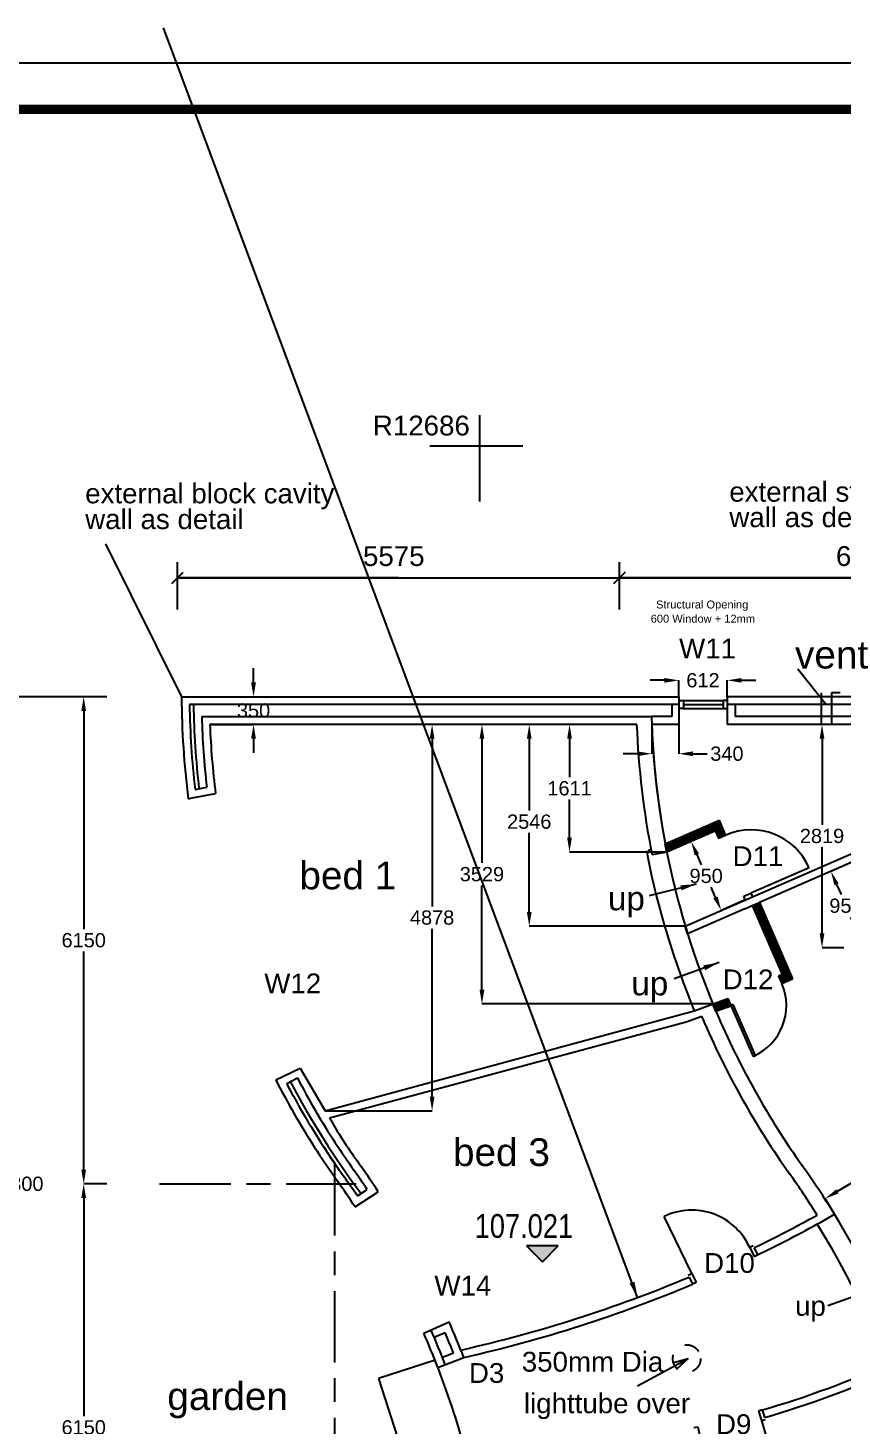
# Model space of a CAD drawing. Header units: millimetres. Extents: x 0 to 51125, y 837 to 28055.
# Drawn here: x 18726 to 28998, y 10417 to 28055 of the extents above; entities that cross this region are included whole.
import ezdxf

# ---------------------------------------------------------------- set-up
doc = ezdxf.new("R2010")
doc.units = ezdxf.units.MM
for name, pattern in [('CENTER', [16, 9, -2, 3, -2]), ('DOT', [16, 4, -4, 4, -4]), ('HIDDEN', [16, 2, -2, 2, -2, 2, -2, 2, -2])]:
    doc.linetypes.add(name, pattern=pattern)
for name, color, linetype, true_color in [('1', 7, 'Continuous', 0xffffff), ('NEW_LGF', 7, 'Continuous', 0xffffff), ('Spot Heights', 7, 'Continuous', 0xffffff)]:
    doc.layers.add(name, color=color, linetype=linetype, true_color=true_color)
for name, color, linetype in [('Dimensions', 7, 'Continuous'), ('Dimensions2', 230, 'Continuous'), ('Services', 230, 'Continuous'), ('TitleBlock', 7, 'Continuous')]:
    doc.layers.add(name, color=color, linetype=linetype)
doc.styles.add('ARIALN', font='ARIALN.TTF', dxfattribs={"height": 0.2})
doc.styles.add('Roman', font='romans')
doc.styles.get("Standard").update_dxf_attribs({"font": 'arial.ttf'})
doc.dimstyles.new('Arch', dxfattribs={"dimtxt": 180, "dimasz": 180, "dimexe": 0.18, "dimexo": 0.0625, "dimgap": 2, "dimtad": 0, "dimtih": 1, "dimtoh": 1, "dimdec": 0, "dimzin": 0, "dimdsep": 46, "dimtxsty": 'Standard', "dimcen": 0.09, "dimadec": 0, "dimazin": 0, "dimtfac": 1, "dimtdec": 4, "dimtofl": 0, "dimtmove": 0, "dimatfit": 3, "dimfxl": 1, "dimtolj": 1, "dimtzin": 0, "dimarcsym": 0})
doc.dimstyles.new('ISO-25', dxfattribs={"dimtxt": 2.5, "dimasz": 2.5, "dimexe": 1.25, "dimexo": 0.625, "dimtad": 1, "dimtxsty": 'Standard', "dimcen": 2.5, "dimadec": 0, "dimazin": 0, "dimtfac": 1, "dimtmove": 0, "dimatfit": 3, "dimfxl": 1, "dimarcsym": 0})

# ---------------------------------------------------------------- blocks, each defined once
blk = doc.blocks.new('4D7E661E')
at = {"layer": 'Spot Heights', "linetype": 'Continuous', "ltscale": 100}
blk.add_hatch(color=15, dxfattribs=at).paths.add_polyline_path([(776, 200), (1176, 200), (976, 0)])
at = {"layer": 'Spot Heights', "color": 2, "linetype": 'Continuous', "ltscale": 100}
for p, q in [((776, 200), (976, 0)), ((1176, 200), (776, 200)), ((976, 0), (1176, 200))]:
    blk.add_line(p, q, dxfattribs=at)
at = {"layer": 'Spot Heights', "color": 15, "linetype": 'Continuous', "ltscale": 100, "style": 'ARIALN'}
blk.add_text('107.021', height=300, rotation=359.9494, dxfattribs=at).set_placement((122, 301))
blk = doc.blocks.new('8F75C340')
at = {"layer": 'NEW_LGF', "color": 2, "linetype": 'Continuous', "ltscale": 100}
for p, q in [((0, 88), (200, 139)), ((200, 139), (47, 0))]:
    blk.add_line(p, q, dxfattribs=at)
blk = doc.blocks.new('795BAB9C')
at = {"layer": 'NEW_LGF', "color": 2, "linetype": 'HIDDEN', "ltscale": 100}
blk.add_circle((175, 175), 175, dxfattribs=at)
blk.add_arc((175, 175), 175, 0, 0, dxfattribs=at)
blk = doc.blocks.new('3A1BD571')
at = {"layer": 'NEW_LGF', "color": 2, "linetype": 'Continuous', "ltscale": 100}
for radius in [11096, 11096, 10846, 10846]:
    blk.add_arc((-9235, -3934), radius, 21.2685, 31.6241, dxfattribs=at)
blk = doc.blocks.new('9B850846')
at = {"layer": 'NEW_LGF', "color": 2, "linetype": 'Continuous', "ltscale": 100}
for centre, radius, start, end in [((85, 1971), 85, 118.1453, 191.263), ((85, 1971), 85, 118.1453, 191.263), ((10345, 4014), 10546, 191.263, 202.3748), ((10345, 4014), 10546, 191.263, 202.3748)]:
    blk.add_arc(centre, radius, start, end, dxfattribs=at)
blk = doc.blocks.new('BD8DD4A7')
at = {"layer": 'NEW_LGF', "color": 2, "linetype": 'Continuous', "ltscale": 100}
for p, q in [((864, 935), (816, 921)), ((816, 921), (851, 801)), ((0, 714), (49, 724)), ((49, 724), (76, 602)), ((851, 801), (899, 815)), ((76, 602), (27, 592))]:
    blk.add_line(p, q, dxfattribs=at)
at = {"layer": 'NEW_LGF', "color": 4, "linetype": 'Continuous', "ltscale": 100}
blk.add_line((851, 801), (1077, 32), dxfattribs=at)
at = {"layer": 'NEW_LGF', "color": 2, "linetype": 'Continuous', "ltscale": 100}
blk.add_arc((851, 801), 801, 194.3393, 286.3536, dxfattribs=at)
blk.add_arc((851, 801), 801, 194.3393, 286.3536, dxfattribs=at)
blk = doc.blocks.new('4353EEC5')
at = {"layer": 'NEW_LGF', "color": 4, "linetype": 'Continuous', "ltscale": 100}
blk.add_line((349, 134), (0, 855), dxfattribs=at)
at = {"layer": 'NEW_LGF', "color": 2, "linetype": 'Continuous', "ltscale": 100}
for p, q in [((1124, 483), (1079, 461)), ((1079, 461), (1134, 349)), ((1134, 349), (1179, 371)), ((304, 112), (349, 134)), ((349, 134), (403, 22)), ((403, 22), (358, 0))]:
    blk.add_line(p, q, dxfattribs=at)
blk.add_arc((349, 134), 800, 24.1302, 115.8237, dxfattribs=at)
blk.add_arc((349, 134), 800, 24.1302, 115.8237, dxfattribs=at)
blk = doc.blocks.new('B49CC0A7')
at = {"layer": '1', "color": 2, "linetype": 'DOT', "ltscale": 100}
for p, q in [((0, 400), (0, 0)), ((240, 400), (130, 400)), ((130, 400), (130, 0))]:
    blk.add_line(p, q, dxfattribs=at)
blk = doc.blocks.new('*D80')
at = {"layer": 'Defpoints', "color": 0}
for p in [(26406, 19262), (24454, 15733), (27368, 15733)]:
    blk.add_point(p, dxfattribs=at)
at = {"layer": 'Dimensions2', "color": 0, "lineweight": -2}
for p, q in [((26406, 19262), (24454, 19262)), ((24454, 19082), (24454, 17513)), ((24454, 15913), (24454, 17229)), ((27368, 15733), (24454, 15733))]:
    blk.add_line(p, q, dxfattribs=at)
at = {"layer": 'Dimensions2', "color": 0}
for points in [[(24484, 19082), (24424, 19082), (24454, 19262)], [(24424, 15913), (24484, 15913), (24454, 15733)]]:
    blk.add_solid(points, dxfattribs=at)
at = {"layer": 'Dimensions2', "color": 0, "insert": (24454, 17371), "char_height": 180, "attachment_point": 5}
blk.add_mtext('\\A1;3529', dxfattribs=at)
blk = doc.blocks.new('*D81')
at = {"layer": 'Defpoints', "color": 0}
for p in [(26406, 19262), (25559, 17651), (26787, 17651)]:
    blk.add_point(p, dxfattribs=at)
at = {"layer": 'Dimensions2', "color": 0, "lineweight": -2}
for p, q in [((26406, 19262), (25559, 19262)), ((25559, 19082), (25559, 18596)), ((25559, 17831), (25559, 18313)), ((26787, 17651), (25559, 17651))]:
    blk.add_line(p, q, dxfattribs=at)
at = {"layer": 'Dimensions2', "color": 0}
for points in [[(25589, 19082), (25529, 19082), (25559, 19262)], [(25529, 17831), (25589, 17831), (25559, 17651)]]:
    blk.add_solid(points, dxfattribs=at)
at = {"layer": 'Dimensions2', "color": 0, "insert": (25559, 18455), "char_height": 180, "attachment_point": 5}
blk.add_mtext('\\A1;1611', dxfattribs=at)
blk = doc.blocks.new('*D82')
at = {"layer": 'Defpoints', "color": 0}
for p in [(26406, 19262), (25051, 16716), (27019, 16716)]:
    blk.add_point(p, dxfattribs=at)
at = {"layer": 'Dimensions2', "color": 0, "lineweight": -2}
for p, q in [((26406, 19262), (25051, 19262)), ((25051, 19082), (25051, 18176)), ((25051, 16896), (25051, 17893)), ((27019, 16716), (25051, 16716))]:
    blk.add_line(p, q, dxfattribs=at)
at = {"layer": 'Dimensions2', "color": 0}
for points in [[(25081, 19082), (25021, 19082), (25051, 19262)], [(25021, 16896), (25081, 16896), (25051, 16716)]]:
    blk.add_solid(points, dxfattribs=at)
at = {"layer": 'Dimensions2', "color": 0, "insert": (25051, 18034), "char_height": 180, "attachment_point": 5}
blk.add_mtext('\\A1;2546', dxfattribs=at)
blk = doc.blocks.new('*D83')
at = {"layer": 'Defpoints', "color": 0}
for p in [(27398, 17917), (27777, 17046), (27473, 16914)]:
    blk.add_point(p, dxfattribs=at)
at = {"layer": 'Dimensions2', "color": 0, "lineweight": -2}
for p, q in [((27398, 17917), (27093, 17784)), ((27166, 17620), (27222, 17491)), ((27401, 17079), (27345, 17207)), ((27777, 17046), (27473, 16914))]:
    blk.add_line(p, q, dxfattribs=at)
at = {"layer": 'Dimensions2', "color": 0}
for points in [[(27193, 17632), (27138, 17608), (27094, 17785)], [(27374, 17067), (27429, 17091), (27473, 16914)]]:
    blk.add_solid(points, dxfattribs=at)
at = {"layer": 'Dimensions2', "color": 0, "insert": (27283, 17349), "char_height": 180, "attachment_point": 5}
blk.add_mtext('\\A1;950', dxfattribs=at)
blk = doc.blocks.new('*D85')
at = {"layer": 'Defpoints', "color": 0}
for p in [(29284, 17594), (29663, 16723), (29236, 16537)]:
    blk.add_point(p, dxfattribs=at)
at = {"layer": 'Dimensions2', "color": 0, "lineweight": -2}
for p, q in [((29284, 17594), (28857, 17407)), ((28929, 17242), (28985, 17114)), ((29164, 16702), (29108, 16830)), ((29663, 16723), (29236, 16537))]:
    blk.add_line(p, q, dxfattribs=at)
at = {"layer": 'Dimensions2', "color": 0}
for points in [[(28956, 17254), (28901, 17231), (28857, 17408)], [(29137, 16690), (29192, 16714), (29236, 16537)]]:
    blk.add_solid(points, dxfattribs=at)
at = {"layer": 'Dimensions2', "color": 0, "insert": (29047, 16972), "char_height": 180, "attachment_point": 5}
blk.add_mtext('\\A1;950', dxfattribs=at)
blk = doc.blocks.new('*D92')
at = {"layer": 'Defpoints', "color": 0}
for p in [(26406, 19262), (22477, 14384), (23825, 14384)]:
    blk.add_point(p, dxfattribs=at)
at = {"layer": 'Dimensions2', "color": 0, "lineweight": -2}
for p, q in [((26406, 19262), (23825, 19262)), ((23825, 19082), (23825, 16965)), ((23825, 14564), (23825, 16681)), ((22477, 14384), (23825, 14384))]:
    blk.add_line(p, q, dxfattribs=at)
at = {"layer": 'Dimensions2', "color": 0}
for points in [[(23855, 19082), (23795, 19082), (23825, 19262)], [(23795, 14564), (23855, 14564), (23825, 14384)]]:
    blk.add_solid(points, dxfattribs=at)
at = {"layer": 'Dimensions2', "color": 0, "insert": (23825, 16823), "char_height": 180, "attachment_point": 5}
blk.add_mtext('\\A1;4878', dxfattribs=at)
blk = doc.blocks.new('*D107')
at = {"layer": 'Defpoints', "color": 0}
for p in [(27549, 19819), (26937, 19612), (27549, 19612)]:
    blk.add_point(p, dxfattribs=at)
at = {"layer": 'Services', "color": 0, "lineweight": -2}
for p, q in [((26757, 19819), (26577, 19819)), ((26937, 19612), (26937, 19819)), ((27549, 19612), (27549, 19819)), ((27729, 19819), (27909, 19819))]:
    blk.add_line(p, q, dxfattribs=at)
at = {"layer": 'Services', "color": 0}
for points in [[(26757, 19789), (26757, 19849), (26937, 19819)], [(27729, 19849), (27729, 19789), (27549, 19819)]]:
    blk.add_solid(points, dxfattribs=at)
at = {"layer": 'Services', "color": 0, "insert": (27243, 19819), "char_height": 180, "attachment_point": 5}
blk.add_mtext('\\A1;612', dxfattribs=at)
blk = doc.blocks.new('*D117')
at = {"layer": 'Defpoints', "color": 0}
for p in [(20664, 19612), (21022, 19262), (21572, 19262)]:
    blk.add_point(p, dxfattribs=at)
at = {"layer": 'Dimensions2', "color": 0, "lineweight": -2}
for p, q in [((21572, 19792), (21572, 19972)), ((20664, 19612), (21572, 19612)), ((21022, 19262), (21572, 19262)), ((21572, 19082), (21572, 18902))]:
    blk.add_line(p, q, dxfattribs=at)
at = {"layer": 'Dimensions2', "color": 0}
for points in [[(21542, 19792), (21602, 19792), (21572, 19612)], [(21602, 19082), (21542, 19082), (21572, 19262)]]:
    blk.add_solid(points, dxfattribs=at)
at = {"layer": 'Dimensions2', "color": 0, "insert": (21572, 19437), "char_height": 180, "attachment_point": 5}
blk.add_mtext('\\A1;350', dxfattribs=at)
blk = doc.blocks.new('*D118')
at = {"layer": 'Defpoints', "color": 0}
for p in [(29919, 19262), (28745, 16443), (29022, 16443)]:
    blk.add_point(p, dxfattribs=at)
at = {"layer": 'Dimensions2', "color": 0, "lineweight": -2}
for p, q in [((29919, 19262), (28745, 19262)), ((28745, 19082), (28745, 17995)), ((28745, 16623), (28745, 17711)), ((29022, 16443), (28745, 16443))]:
    blk.add_line(p, q, dxfattribs=at)
at = {"layer": 'Dimensions2', "color": 0}
for points in [[(28775, 19082), (28715, 19082), (28745, 19262)], [(28715, 16623), (28775, 16623), (28745, 16443)]]:
    blk.add_solid(points, dxfattribs=at)
at = {"layer": 'Dimensions2', "color": 0, "insert": (28745, 17853), "char_height": 180, "attachment_point": 5}
blk.add_mtext('\\A1;2819', dxfattribs=at)
blk = doc.blocks.new('*D127')
at = {"layer": 'Defpoints', "color": 0}
for p in [(26597, 19262), (26937, 19262), (26937, 18892)]:
    blk.add_point(p, dxfattribs=at)
at = {"layer": 'Dimensions2', "color": 0, "lineweight": -2}
for p, q in [((26597, 19262), (26597, 18892)), ((26937, 19262), (26937, 18892)), ((26417, 18892), (26237, 18892)), ((27117, 18892), (27297, 18892))]:
    blk.add_line(p, q, dxfattribs=at)
at = {"layer": 'Dimensions2', "color": 0}
for points in [[(26417, 18862), (26417, 18922), (26597, 18892)], [(27117, 18922), (27117, 18862), (26937, 18892)]]:
    blk.add_solid(points, dxfattribs=at)
at = {"layer": 'Dimensions2', "color": 0, "insert": (27545, 18892), "char_height": 180, "attachment_point": 5}
blk.add_mtext('\\A1;340', dxfattribs=at)
blk = doc.blocks.new('*D131')
at = {"layer": 'Defpoints', "color": 0}
for p in [(19723, 19612), (19429, 13462), (19723, 13462)]:
    blk.add_point(p, dxfattribs=at)
at = {"layer": 'Dimensions2', "color": 0, "lineweight": -2}
for p, q in [((19723, 19612), (19429, 19612)), ((19429, 19432), (19429, 16679)), ((19429, 13642), (19429, 16395)), ((19723, 13462), (19429, 13462))]:
    blk.add_line(p, q, dxfattribs=at)
at = {"layer": 'Dimensions2', "color": 0}
for points in [[(19459, 19432), (19399, 19432), (19429, 19612)], [(19399, 13642), (19459, 13642), (19429, 13462)]]:
    blk.add_solid(points, dxfattribs=at)
at = {"layer": 'Dimensions2', "color": 0, "insert": (19429, 16537), "char_height": 180, "attachment_point": 5}
blk.add_mtext('\\A1;6150', dxfattribs=at)
blk = doc.blocks.new('*D133')
at = {"layer": 'Defpoints', "color": 0}
for p in [(19723, 13462), (19429, 7312), (19723, 7312)]:
    blk.add_point(p, dxfattribs=at)
at = {"layer": 'Dimensions2', "color": 0, "lineweight": -2}
for p, q in [((19723, 13462), (19429, 13462)), ((19429, 13282), (19429, 10529)), ((19429, 7492), (19429, 10245)), ((19723, 7312), (19429, 7312))]:
    blk.add_line(p, q, dxfattribs=at)
at = {"layer": 'Dimensions2', "color": 0}
for points in [[(19459, 13282), (19399, 13282), (19429, 13462)], [(19399, 7492), (19459, 7492), (19429, 7312)]]:
    blk.add_solid(points, dxfattribs=at)
at = {"layer": 'Dimensions2', "color": 0, "insert": (19429, 10387), "char_height": 180, "attachment_point": 5}
blk.add_mtext('\\A1;6150', dxfattribs=at)
blk = doc.blocks.new('*D134')
at = {"layer": 'Defpoints', "color": 0}
for p in [(19429, 19612), (18572, 7312), (19429, 7312)]:
    blk.add_point(p, dxfattribs=at)
at = {"layer": 'Dimensions2', "color": 0, "lineweight": -2}
for p, q in [((19429, 19612), (18572, 19612)), ((18572, 19432), (18572, 13604)), ((18572, 7492), (18572, 13320)), ((19429, 7312), (18572, 7312))]:
    blk.add_line(p, q, dxfattribs=at)
at = {"layer": 'Dimensions2', "color": 0}
for points in [[(18602, 19432), (18542, 19432), (18572, 19612)], [(18542, 7492), (18602, 7492), (18572, 7312)]]:
    blk.add_solid(points, dxfattribs=at)
at = {"layer": 'Dimensions2', "color": 0, "insert": (18572, 13462), "char_height": 180, "attachment_point": 5}
blk.add_mtext('\\A1;12300', dxfattribs=at)
blk = doc.blocks.new('Architectural Title Block')
blk.add_line((34.5, 23), (0, 23))
at = {"const_width": 0.1}
blk.add_lwpolyline([(1.5, 0.5), (33, 0.5, 0.4142136), (34, 1.5), (34, 21.5, 0.4142136), (33, 22.5), (1.5, 22.5, 0.4142136), (0.5, 21.5), (0.5, 1.5, 0.4142136)], format="xyb", close=True, dxfattribs=at)
at = {"color": 0, "style": 'Roman', "flags": 8}
for tag, p in [('FNAME', (-0.05, 6)), ('REVDATE', (-0.05, 3)), ('USER', (-0.05, 0))]:
    blk.add_attdef(tag, p, '', height=0.15, rotation=90, dxfattribs=at)
blk = doc.blocks.new('*D153')
at = {"layer": 'Defpoints', "color": 0}
for p in [(30043, 14027), (30159, 13832), (28901, 13081)]:
    blk.add_point(p, dxfattribs=at)
at = {"layer": 'Dimensions2', "color": 0, "lineweight": -2}
for p, q in [((29889, 13934), (29571, 13745)), ((30159, 13832), (30043, 14027)), ((28939, 13368), (29257, 13557)), ((28901, 13081), (28785, 13276))]:
    blk.add_line(p, q, dxfattribs=at)
at = {"layer": 'Dimensions2', "color": 0}
for points in [[(29904, 13909), (29873, 13960), (30043, 14027)], [(28924, 13393), (28955, 13342), (28785, 13275)]]:
    blk.add_solid(points, dxfattribs=at)
at = {"layer": 'Dimensions2', "color": 0, "insert": (29414, 13651), "char_height": 180, "attachment_point": 5}
blk.add_mtext('\\A1;1466', dxfattribs=at)
blk = doc.blocks.new('92D46C2B')
at = {"layer": '1', "color": 9, "linetype": 'Continuous', "ltscale": 100}
for p, q in [((4165, 13260), (4165, 12168)), ((3540, 12873), (4715, 12873))]:
    blk.add_line(p, q, dxfattribs=at)
blk.add_text('R12686', height=250, dxfattribs=at).set_placement((2821, 13004))
blk.add_leader([(6161, 2121), (180, 18149)], dimstyle='ISO-25', override={"dimasz": 200}, dxfattribs=at)

msp = doc.modelspace()

# ---------------------------------------------------------------- hatches: boundary and pattern name
at = {"layer": 'NEW_LGF'}
h = msp.add_hatch(dxfattribs=at)
h.set_pattern_fill('ANSI31', color=5, style=0)
h.paths.add_polyline_path([(26787, 17650.9), (27397.7, 17917), (27417.7, 17871.2), (27417.7, 17871.2), (27509.3, 17911.1), (27509.3, 17911.2), (27449.4, 18048.6), (26767.5, 17751.5)])
h.paths.add_polyline_path([(25271.8, 18591.5), (25847.1, 18591.5), (25847.1, 18317.7), (25271.8, 18317.7)], flags=9)
h.paths.add_polyline_path([(27040.1, 17486), (27526.7, 17486), (27526.7, 17212.2), (27040.1, 17212.2)], flags=9)
h = msp.add_hatch(dxfattribs=at)
h.set_pattern_fill('ANSI31', color=5, style=0)
h.paths.add_polyline_path([(27529.3, 17865.3), (27509.3, 17911.1), (27509.3, 17911.1), (27417.7, 17871.2), (27417.7, 17871.2), (27437.6, 17825.3)])
h = msp.add_hatch(dxfattribs=at)
h.set_pattern_fill('ANSI31', color=5, style=0)
h.paths.add_polyline_path([(27509.1, 15783.9), (27367.9, 15732.7), (27405.9, 15642.1), (27548.4, 15693.7)])
h.paths.add_polyline_path([(24140.3, 17508), (24767.4, 17508), (24767.4, 17234.2), (24140.3, 17234.2)], flags=9)
h = msp.add_hatch(dxfattribs=at)
h.set_pattern_fill('ANSI31', color=5, style=0)
h.paths.add_polyline_path([(28374.1, 16051.8), (27954.6, 17014.4), (27954.6, 17014.4), (27863, 16974.4), (27863, 16974.4), (28242.5, 16103.5), (28242.5, 16103.5), (28242.5, 16103.5), (28282.4, 16011.8), (28282.4, 16011.8)])
h = msp.add_hatch(dxfattribs=at)
h.set_pattern_fill('ANSI31', color=5, style=0)
h.paths.add_polyline_path([(28282.4, 16011.8), (28242.5, 16103.5), (28242.5, 16103.5), (28196.6, 16083.5), (28236.6, 15991.9), (28282.4, 16011.8)])
h = msp.add_hatch(dxfattribs=at)
h.set_pattern_fill('ANSI31', color=5, style=0)
h.paths.add_polyline_path([(27594.9, 15712.2), (27554.9, 15803.9), (27509.1, 15783.9), (27548.4, 15693.7), (27571.9, 15702.2), (27594.8, 15712.2)])

# ---------------------------------------------------------------- linework, layer by layer
at = {"layer": '1', "color": 2, "linetype": 'Continuous', "ltscale": 100}
for p, q in [((20918.1, 19362.2), (26593.1, 19362.2)), ((20834.5, 18442.1), (20982.4, 18469.4)), ((21992.3, 14730.7), (22125.9, 14798.8)), ((22075.7, 14567.7), (21992.3, 14730.7)), ((23862.7, 11234.5), (23149.2, 11003.2)), ((23149.2, 11003.2), (23580.5, 9672.7))]:
    msp.add_line(p, q, dxfattribs=at)
at = {"layer": '1', "color": 4, "linetype": 'Continuous', "ltscale": 100}
for p, q in [((20797.3, 18333.6), (21092.8, 18388.1)), ((20748.1, 18324.5), (20797.3, 18333.6)), ((27410.3, 15631.8), (27367.9, 15732.7)), ((21851.8, 14774.7), (22161.1, 14921.7)), ((22161.1, 14921.7), (22477.2, 14384.1)), ((22530.1, 14294.2), (22633.2, 14118.8)), ((22687.5, 14034.8), (22742.5, 13951.3))]:
    msp.add_line(p, q, dxfattribs=at)
at = {"layer": '1', "color": 3, "linetype": 'Continuous', "ltscale": 100}
for p, q in [((22477.2, 14384.1), (27132.7, 15647.4)), ((22530.1, 14294.2), (27029.3, 15505.5)), ((22633.2, 14118.8), (22633.2, 14118.8))]:
    msp.add_line(p, q, dxfattribs=at)
at = {"layer": '1', "color": 2, "linetype": 'Continuous', "ltscale": 100}
for centre, radius, start, end in [((31309.7, 19661.9), 10496, 180.81698, 186.62345), ((31309.7, 19661.9), 10496, 180.81698, 186.62345), ((30928.8, 19395.7), 10031.6, 207.56794, 217.12227), ((30095.9, 18901.4), 8963.9, 207.23762, 213.29278)]:
    msp.add_arc(centre, radius, start, end, dxfattribs=at)
at = {"layer": '1', "color": 4, "linetype": 'Continuous', "ltscale": 100}
for centre, radius, start, end in [((36884.7, 19661.9), 10296, 181.66779, 202.43398), ((36884.7, 19661.9), 10296, 181.66779, 202.43398), ((36884.7, 19661.9), 10296, 202.98107, 203.04307), ((36884.7, 19661.9), 10296, 202.98107, 203.04307), ((36884.7, 19661.9), 10296, 203.04307, 215.4241), ((36884.7, 19661.9), 10296, 203.04307, 215.4241), ((31309.7, 19661.9), 10646, 207.32687, 212.57261)]:
    msp.add_arc(centre, radius, start, end, dxfattribs=at)
at = {"layer": 'NEW_LGF', "color": 1, "linetype": 'Continuous', "ltscale": 100}
for p, q in [((19704.6, 21540.3), (20663.7, 19612.2)), ((28438, 19962.2), (28798.4, 19512.2)), ((26998.7, 19562.2), (27498.7, 19562.2)), ((26998.7, 19462.2), (27498.7, 19462.2)), ((26417.4, 10910.5), (27057.3, 11255.6))]:
    msp.add_line(p, q, dxfattribs=at)
at = {"layer": 'NEW_LGF', "color": 4, "linetype": 'Continuous', "ltscale": 100}
for p, q in [((20543, 21041.7), (20684.5, 21183.1)), ((26118, 21041.7), (26259.5, 21183.1)), ((26259.5, 21183.1), (26118, 21041.7)), ((20663.7, 19612.2), (26936.7, 19612.2)), ((26936.7, 19612.2), (26936.7, 19262.2)), ((27548.7, 19612.2), (27548.7, 19262.2)), ((30398.7, 19612.2), (27548.7, 19612.2)), ((26406.4, 19262.2), (21021.5, 19262.2)), ((26936.7, 19262.2), (26596.5, 19262.2)), ((30398.7, 19262.2), (27548.7, 19262.2)), ((26787, 17650.9), (26600.7, 17613.8)), ((28582.3, 17451.5), (27848.9, 17131.9)), ((27236.1, 15555.9), (27228.2, 15577.6)), ((27411.5, 15632.3), (27410.3, 15631.8)), ((22853.8, 13170.8), (23146.1, 13363.2)), ((28739.3, 12981.1), (28901.1, 13080.7)), ((27888.6, 12656.5), (27932.2, 12566.5)), ((23719.3, 11577.8), (24039.8, 11718.3)), ((23898.3, 11143.9), (24224.7, 11270.3)), ((28021.5, 10511.4), (27993.3, 10607.4))]:
    msp.add_line(p, q, dxfattribs=at)
at = {"layer": 'NEW_LGF', "color": 2, "linetype": 'Continuous', "ltscale": 100}
for p, q in [((20613.8, 20712.4), (20613.8, 21312.4)), ((26188.8, 20712.4), (26188.8, 21312.4)), ((26188.8, 20712.4), (26188.8, 21312.4)), ((23401.3, 21112.4), (20613.8, 21112.4)), ((20613.8, 21112.4), (26188.8, 21112.4)), ((23401.3, 21112.4), (26188.8, 21112.4)), ((29368.8, 21112.4), (26188.8, 21112.4)), ((26188.8, 21112.4), (32548.8, 21112.4)), ((26936.7, 19512.2), (20764.8, 19512.2)), ((26848.7, 19512.2), (26848.7, 19362.2)), ((26936.7, 19562.2), (26998.7, 19562.2)), ((26998.7, 19462.2), (26936.7, 19462.2)), ((26998.7, 19562.2), (26998.7, 19462.2)), ((26998.7, 19512.2), (27498.7, 19512.2)), ((27548.7, 19562.2), (27498.7, 19562.2)), ((27498.7, 19562.2), (27498.7, 19462.2)), ((27498.7, 19462.2), (27548.7, 19462.2)), ((30398.7, 19512.2), (27548.7, 19512.2)), ((27648.7, 19512.2), (27648.7, 19362.2)), ((26848.7, 19362.2), (26593.1, 19362.2)), ((30298.7, 19362.2), (27648.7, 19362.2)), ((27417.7, 17871.2), (27437.6, 17825.3)), ((27437.6, 17825.3), (27529.3, 17865.3)), ((27529.3, 17865.3), (27509.3, 17911.1)), ((27757.2, 17092), (27848.9, 17131.9)), ((27848.9, 17131.9), (27868.9, 17086.1)), ((27777.2, 17046.1), (27757.2, 17092)), ((27624.2, 15725), (27594.9, 15712.2)), ((27594.9, 15712.2), (27874.5, 15070.5)), ((27903.8, 15083.3), (27624.2, 15725)), ((27874.5, 15070.5), (27903.8, 15083.3)), ((22881.9, 13309.1), (23006.5, 13392.7)), ((23850.6, 11526.2), (23988.5, 11585.2)), ((23955, 11273.1), (24094.9, 11327.3))]:
    msp.add_line(p, q, dxfattribs=at)
at = {"layer": 'NEW_LGF', "color": 3, "linetype": 'Continuous', "ltscale": 100}
for p, q in [((27449.4, 18048.6), (26767.5, 17751.5)), ((27509.3, 17911.1), (27449.4, 18048.6)), ((27397.7, 17917), (26787, 17650.9)), ((27019.2, 16715.8), (29918.7, 17979.3)), ((27397.7, 17917), (27417.7, 17871.2)), ((27509.3, 17911.1), (27417.7, 17871.2)), ((29283.9, 17593.6), (27954.6, 17014.4)), ((27771.3, 16934.5), (27048.5, 16619.5)), ((27771.3, 16934.5), (27863, 16974.4)), ((27863, 16974.4), (28242.5, 16103.5)), ((27954.6, 17014.4), (28374.1, 16051.8)), ((27048.5, 16619.5), (27019.2, 16715.8)), ((28242.5, 16103.5), (28196.6, 16083.5)), ((28196.6, 16083.5), (28236.6, 15991.9)), ((28242.5, 16103.5), (28242.5, 16103.5)), ((28242.5, 16103.5), (28282.4, 16011.8)), ((28282.4, 16011.8), (28374.1, 16051.8)), ((28236.6, 15991.9), (28282.4, 16011.8)), ((27132.7, 15647.4), (27509.1, 15783.9)), ((27405.9, 15642), (27595.5, 15710.8)), ((27509.1, 15783.9), (27554.9, 15803.9)), ((27509.1, 15783.9), (27549, 15692.3)), ((27594.9, 15712.2), (27549, 15692.3)), ((27554.9, 15803.9), (27594.9, 15712.2)), ((27029.3, 15505.5), (27228.2, 15577.6)), ((27068.2, 12285.8), (27111.8, 12195.7))]:
    msp.add_line(p, q, dxfattribs=at)
at = {"layer": 'NEW_LGF'}
for p, q in [((26787, 17650.9), (26767.5, 17751.5)), ((27862.9, 16974.4), (27954.6, 17014.4)), ((27405.9, 15642), (27367.9, 15732.7))]:
    msp.add_line(p, q, dxfattribs=at)
at = {"layer": 'NEW_LGF', "color": 1, "linetype": 'CENTER', "ltscale": 100}
for p, q in [((22593.7, 13708.7), (22593.7, 6533.7)), ((20385, 13462.4), (22866.4, 13462.4))]:
    msp.add_line(p, q, dxfattribs=at)
at = {"layer": 'NEW_LGF', "color": 4, "linetype": 'Continuous', "ltscale": 100}
for centre, radius, start, end in [((31309.7, 19661.9), 10646, 180.26726, 187.21659), ((31309.7, 19661.9), 10296, 182.2246, 187.10669), ((31309.7, 19661.9), 10296, 182.2246, 187.10669), ((36884.7, 19661.9), 10486, 182.18427, 191.26303), ((36884.7, 19661.9), 10486, 182.18427, 191.26303), ((36884.7, 19661.9), 10296, 182.2246, 191.26303), ((36884.7, 19661.9), 10296, 182.2246, 191.26303), ((36884.7, 19661.9), 10486, 203.05216, 215.4241), ((36884.7, 19661.9), 10486, 203.05216, 215.4241), ((31309.7, 19661.9), 10296, 212.57261, 213.12911), ((31309.7, 19661.9), 10296, 212.57261, 213.12911), ((31309.7, 19661.9), 10296, 213.68566, 215.52326), ((31309.7, 19661.9), 10296, 213.68566, 215.52326), ((31309.7, 19661.9), 10646, 212.57261, 215.4241), ((13877.7, 7262.6), 11096, 33.35388, 35.33212), ((13877.7, 7262.6), 11096, 33.35388, 35.33212), ((19452.7, 7262.6), 10906, 32.16253, 35.4241), ((19452.7, 7262.6), 10906, 32.16253, 35.4241), ((19452.7, 7262.6), 11096, 31.62405, 35.4241), ((19452.7, 7262.6), 11096, 31.62405, 35.4241), ((13877.7, 7262.6), 10746, 33.35388, 35.4241), ((13877.7, 7262.6), 11096, 21.1732, 23.67616), ((13877.7, 7262.6), 11096, 21.1732, 23.67616), ((13877.7, 7262.6), 10746, 21.1732, 23.67616)]:
    msp.add_arc(centre, radius, start, end, dxfattribs=at)
at = {"layer": 'NEW_LGF', "color": 2, "linetype": 'Continuous', "ltscale": 100}
for centre, radius, start, end in [((31309.7, 19661.9), 10546, 180.81311, 186.6416), ((31309.7, 19661.9), 10396, 181.65174, 186.58663), ((31309.7, 19661.9), 10396, 181.65174, 186.58663), ((27848.9, 17131.9), 800, 23.54491, 113.54491), ((27848.9, 17131.9), 800, 23.54491, 113.54491), ((31309.7, 19661.9), 10546, 208.88464, 215.4241), ((31309.7, 19661.9), 10546, 212.57261, 215.4241), ((31309.7, 19661.9), 10396, 213.12376, 215.4241), ((31309.7, 19661.9), 10396, 213.12376, 215.4241), ((13877.7, 7262.6), 10996, 33.88216, 35.4241), ((13877.7, 7262.6), 10996, 33.88216, 35.4241), ((13877.7, 7262.6), 10846, 33.88216, 35.4241), ((13877.7, 7262.6), 10846, 21.1732, 23.67616), ((13877.7, 7262.6), 10846, 21.1732, 23.67616), ((13877.7, 7262.6), 10996, 21.69427, 23.14788), ((13877.7, 7262.6), 10996, 21.69427, 23.14788), ((13926.1, 7275.3), 10696, 14.74889, 21.1732)]:
    msp.add_arc(centre, radius, start, end, dxfattribs=at)
at = {"layer": 'NEW_LGF', "color": 1, "linetype": 'Continuous', "ltscale": 100}
msp.add_arc((27594.9, 15712.2), 700, 293.54491, 23.54491, dxfattribs=at)
msp.add_arc((27594.9, 15712.2), 700, 293.54491, 23.54491, dxfattribs=at)
at = {"layer": 'NEW_LGF', "color": 3, "linetype": 'Continuous', "ltscale": 100}
for centre, radius, start, end in [((20436.8, 28055.1), 17106.8, 295.82372, 298.82688), ((20436.8, 28055.1), 17106.8, 295.82372, 298.82688), ((20436.8, 28055.1), 17206.8, 295.82372, 298.84475), ((20436.8, 28055.1), 17206.8, 295.82372, 298.84475), ((20436.8, 28055.1), 17106.8, 282.66576, 292.80797), ((20436.8, 28055.1), 17106.8, 282.66576, 292.80797), ((20436.8, 28055.1), 17206.8, 282.71712, 292.82551), ((20436.8, 28055.1), 17206.8, 282.71712, 292.82551), ((24421.5, 22779.8), 12685.6, 286.35363, 294.19185), ((24421.5, 22779.8), 12685.6, 286.35363, 294.19185), ((24421.5, 22779.8), 12785.6, 286.35363, 294.16644), ((24421.5, 22779.8), 12785.6, 286.35363, 294.16644)]:
    msp.add_arc(centre, radius, start, end, dxfattribs=at)

# ---------------------------------------------------------------- block references
at = {"layer": '1'}
msp.add_blockref('B49CC0A7', (28733.4, 19262.2), dxfattribs=at)
at = {"layer": 'Dimensions'}
msp.add_blockref('92D46C2B', (20256.8, 9906.5), dxfattribs=at)
at = {"layer": 'NEW_LGF'}
for name, p in [('9B850846', (26540.2, 15647.4)), ('4353EEC5', (26753.6, 12196)), ('3A1BD571', (28688.2, 11196.8)), ('795BAB9C', (26862.8, 11080.6)), ('8F75C340', (26857.5, 11116.6)), ('BD8DD4A7', (27129.3, 9672.7))]:
    msp.add_blockref(name, p, dxfattribs=at)
at = {"layer": 'Spot Heights'}
msp.add_blockref('4D7E661E', (24240.1, 12479.7), dxfattribs=at)
at = {"layer": 'TitleBlock', "xscale": 1163.986673439728, "yscale": 1163.986673439728, "zscale": 1163.986673439728}
msp.add_blockref('Architectural Title Block', (10967.2, 837), dxfattribs=at)

# ---------------------------------------------------------------- texts
at = {"layer": 'Dimensions2'}
for s, p in [('Structural Opening', (26650.7, 20726.1)), ('600 Window + 12mm', (26583.5, 20547))]:
    msp.add_text(s, height=100, dxfattribs=at).set_placement(p)
at = {"layer": 'NEW_LGF', "color": 15, "linetype": 'Continuous', "ltscale": 100}
for s, height, p in [('external block cavity ', 250, (19448.1, 22053.4)), ('external stone cavity ', 250, (27575.3, 22074.2)), ('wall as detail', 250, (19448.1, 21728.4)), ('wall as detail', 250, (27575.3, 21752.8)), ('vent', 350, (28404.2, 19967.9)), ('bed 1', 350, (22150.2, 17180.4)), ('up', 300, (26043.9, 16916.1)), ('up', 300, (26339.1, 15842.5)), ('bed 3', 350, (24088.5, 13686.9)), ('up', 250, (28405.4, 11796)), ('350mm Dia', 250, (24956.8, 11091.4)), ('garden', 350, (20483.9, 10606.8)), ('lighttube over', 250, (24983.5, 10566.7))]:
    msp.add_text(s, height=height, dxfattribs=at).set_placement(p)
at = {"layer": 'NEW_LGF', "color": 3, "linetype": 'Continuous', "ltscale": 100}
for s, p in [('5575', (22953.3, 21262.4)), ('6360', (28920.8, 21262.4))]:
    msp.add_text(s, height=250, dxfattribs=at).set_placement(p)
at = {"layer": 'NEW_LGF', "color": 9, "linetype": 'Continuous', "ltscale": 100}
for s, p in [('W11', (26941.6, 20095)), ('D11', (27616.5, 17473.9)), ('W12', (21707.8, 15867.6)), ('D12', (27491.5, 15918.5)), ('D10', (27257.2, 12338)), ('W14', (23854, 12051.9)), ('D3', (24289.8, 10949.1)), ('D9', (27407.7, 10303))]:
    msp.add_text(s, height=250, dxfattribs=at).set_placement(p)

# ---------------------------------------------------------------- dimensions: what is measured, and where the dimension line sits
at = {"layer": 'Dimensions2'}
for base, p1, p2, picture, middle in [((21571.9, 19262.2), (20663.9, 19612.2), (21021.5, 19262.2), '*D117', (21571.9, 19437.2)), ((18572, 7312.2), (19429, 19612.2), (19429, 7312.2), '*D134', (18572, 13462.2)), ((19429.2, 13462.4), (19723.5, 19612.2), (19723.5, 13462.4), '*D131', (19429.2, 16537.3)), ((23824.7, 14384.1), (26406.4, 19262.2), (22477.2, 14384.1), '*D92', (23824.7, 16823.2)), ((28745.2, 16443.1), (29918.7, 19262.2), (29021.7, 16443.1), '*D118', (28745.2, 17852.6)), ((19429.2, 7312.2), (19723.4, 13462.4), (19723.4, 7312.2), '*D133', (19429.2, 10387.3))]:
    dim = msp.add_linear_dim(base=base, p1=p1, p2=p2, angle=90, dimstyle='Arch', override={"dimgap": 50}, dxfattribs=at)
    dim.commit()
    dim.dimension.update_dxf_attribs({"geometry": picture, "text_midpoint": middle})
for base, p1, p2, picture, middle in [((24453.8152, 15732.7358), (26406.3653, 19262.2227), (27367.9488, 15732.7358), '*D80', (24453.8152, 17371.0675)), ((25050.8, 16715.8), (26406.4, 19262.2), (27019.2, 16715.8), '*D82', (25050.8, 18034.4)), ((25559.4, 17650.9), (26406.3, 19262.2), (26787, 17650.9), '*D81', (25559.4, 18454.6))]:
    dim = msp.add_linear_dim(base=base, p1=p1, p2=p2, angle=90, dimstyle='Arch', override={"dimgap": 50}, dxfattribs=at)
    dim.commit()
    dim.dimension.update_dxf_attribs({"geometry": picture, "text_midpoint": middle, "dimtype": 160})
dim = msp.add_linear_dim(base=(26936.7, 18892), p1=(26596.5, 19262.2), p2=(26936.7, 19262.2), dimstyle='Arch', override={"dimgap": 50}, dxfattribs=at)
dim.commit()
dim.dimension.update_dxf_attribs({"geometry": '*D127', "text_midpoint": (27544.9, 18892)})
for p1, p2, distance, picture, middle in [((27397.7, 17917), (27777.2, 17046.1), -331.7, '*D83', (27283.4, 17349.1)), ((29283.9, 17593.6), (29663.4, 16722.7), -465.8, '*D85', (29046.6, 16972.1))]:
    dim = msp.add_aligned_dim(p1=p1, p2=p2, distance=distance, dimstyle='Arch', override={"dimgap": 50}, dxfattribs=at)
    dim.commit()
    dim.dimension.update_dxf_attribs({"geometry": picture, "text_midpoint": middle})
dim = msp.add_aligned_dim(p1=(28901.1, 13080.7), p2=(30159.4, 13832), distance=226.8, dimstyle='Arch', dxfattribs=at)
dim.commit()
dim.dimension.update_dxf_attribs({"geometry": '*D153', "text_midpoint": (29414, 13651.1)})
at = {"layer": 'Services'}
dim = msp.add_linear_dim(base=(27548.7, 19819.2), p1=(26936.7, 19612.2), p2=(27548.7, 19612.2), dimstyle='Arch', dxfattribs=at)
dim.commit()
dim.dimension.update_dxf_attribs({"geometry": '*D107', "text_midpoint": (27242.7, 19819.2)})

# ---------------------------------------------------------------- leaders
at = {"layer": 'NEW_LGF', "color": 3, "linetype": 'Continuous', "ltscale": 100}
for points in [[(27158.9, 17246.9), (26565.1, 17099.4)], [(27446.4, 16257), (26879.4, 16052.5)], [(29385, 12125.5), (28818.1, 11921)]]:
    msp.add_leader(points, dimstyle='ISO-25', override={"dimasz": 200}, dxfattribs=at)

doc.saveas('drawing.dxf')
